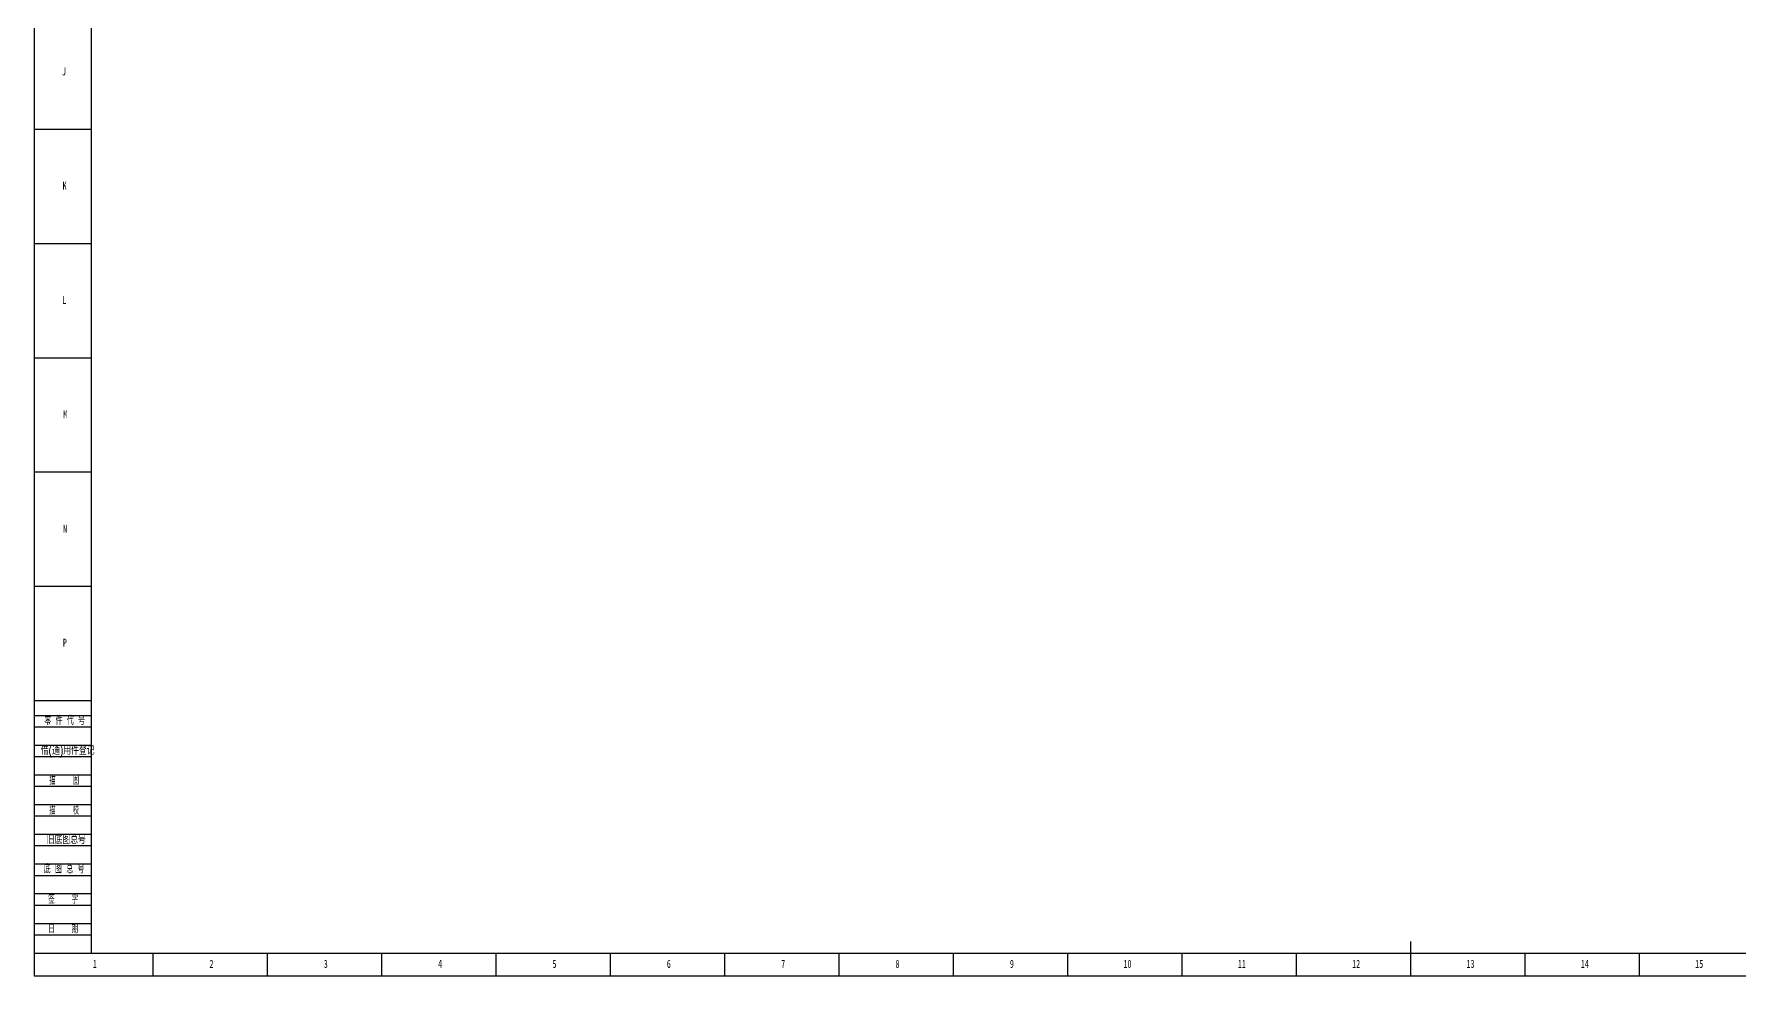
# Model space of a CAD drawing. Header units: millimetres. Extents: x 0 to 1189, y 0 to 841.
# Drawn here: x 0 to 746, y 0 to 412 of the extents above; entities that cross this region are included whole.
import ezdxf

# ---------------------------------------------------------------- set-up
doc = ezdxf.new("R2010")
doc.units = ezdxf.units.MM
for name, color, linetype in [('10', 7, 'Continuous'), ('5', 7, 'Continuous'), ('9', 7, 'Continuous')]:
    doc.layers.add(name, color=color, linetype=linetype)
doc.styles.add('SLDTEXTSTYLE0', font='TXT', dxfattribs={"width": 0.7, "bigfont": 'bigfont'})
doc.styles.add('SLDTEXTSTYLE2', font='TXT', dxfattribs={"width": 0.614286, "bigfont": 'bigfont'})
doc.styles.add('SLDTEXTSTYLE4', font='TXT', dxfattribs={"width": 0.566667, "bigfont": 'bigfont'})
doc.styles.add('SLDTEXTSTYLE5', font='TXT', dxfattribs={"width": 0.7})

msp = doc.modelspace()

# ---------------------------------------------------------------- linework, layer by layer
at = {"layer": '5', "color": 7}
for p, q in [((0, 841), (0, 0)), ((0, 114), (25, 114)), ((0, 109), (25, 109)), ((0, 101), (25, 101)), ((0, 96), (25, 96)), ((0, 88), (25, 88)), ((0, 83), (25, 83)), ((0, 75), (25, 75)), ((0, 70), (25, 70)), ((0, 62), (25, 62)), ((0, 57), (25, 57)), ((0, 49), (25, 49)), ((0, 44), (25, 44)), ((0, 36), (25, 36)), ((0, 31), (25, 31)), ((0, 23), (25, 23)), ((0, 18), (25, 18)), ((0, 0), (1189, 0))]:
    msp.add_line(p, q, dxfattribs=at)
at = {"layer": '5', "color": 7, "lineweight": 25}
for p, q in [((25, 831.05), (25, 10)), ((0, 10), (1179, 10))]:
    msp.add_line(p, q, dxfattribs=at)
at = {"layer": '5'}
for p, q in [((0, 370.5), (25, 370.5)), ((0, 320.5), (25, 320.5)), ((0, 270.5), (25, 270.5)), ((0, 220.5), (25, 220.5)), ((0, 170.5), (25, 170.5)), ((0, 120.5), (25, 120.5)), ((52, 0), (52, 10)), ((102, 0), (102, 10)), ((152, 0), (152, 10)), ((202, 0), (202, 10)), ((252, 0), (252, 10)), ((302, 0), (302, 10)), ((352, 0), (352, 10)), ((402, 0), (402, 10)), ((452, 0), (452, 10)), ((502, 0), (502, 10)), ((552, 0), (552, 10)), ((652, 0), (652, 10)), ((702, 0), (702, 10))]:
    msp.add_line(p, q, dxfattribs=at)
at = {"layer": '5', "lineweight": 25}
msp.add_line((602, 0), (602, 15), dxfattribs=at)

# ---------------------------------------------------------------- texts
at = {"layer": '10', "char_height": 3.5, "attachment_point": 2, "style": 'SLDTEXTSTYLE5'}
for s, insert in [('J', (13.02, 397.51)), ('K', (13.32, 347.51)), ('L', (13.18, 297.51)), ('M', (13.6, 247.51)), ('N', (13.55, 197.51)), ('P', (13.44, 147.51)), ('1', (26.54, 7.01)), ('2', (77.54, 7.01)), ('3', (127.54, 7.01)), ('4', (177.54, 7.01)), ('5', (227.54, 7.01)), ('6', (277.55, 7.01)), ('7', (327.55, 7.01)), ('8', (377.55, 7.01)), ('9', (427.55, 7.01)), ('10', (478.09, 7.01)), ('11', (528.09, 7.01)), ('12', (578.09, 7.01)), ('13', (628.09, 7.01)), ('14', (678.09, 7.01)), ('15', (728.09, 7.01))]:
    msp.add_mtext(s, dxfattribs=dict(at, insert=insert))
at = {"layer": '9', "color": 7, "char_height": 3.5}
for s, insert, attachment_point, style in [('零 件 代 号', (4.48, 113.36), 1, 'SLDTEXTSTYLE2'), ('借(通)用件登记', (2.93, 100.28), 1, 'SLDTEXTSTYLE0'), ('描    图', (13.13, 87.18), 2, 'SLDTEXTSTYLE4'), ('描    校', (13.13, 74.14), 2, 'SLDTEXTSTYLE4'), ('旧底图总号', (5.46, 61.2), 1, 'SLDTEXTSTYLE0'), ('底 图 总 号', (4.21, 48.43), 1, 'SLDTEXTSTYLE2'), ('签    字', (12.69, 35.19), 2, 'SLDTEXTSTYLE4'), ('日    期', (12.69, 22.23), 2, 'SLDTEXTSTYLE4')]:
    msp.add_mtext(s, dxfattribs=dict(at, insert=insert, attachment_point=attachment_point, style=style))

doc.saveas('drawing.dxf')
